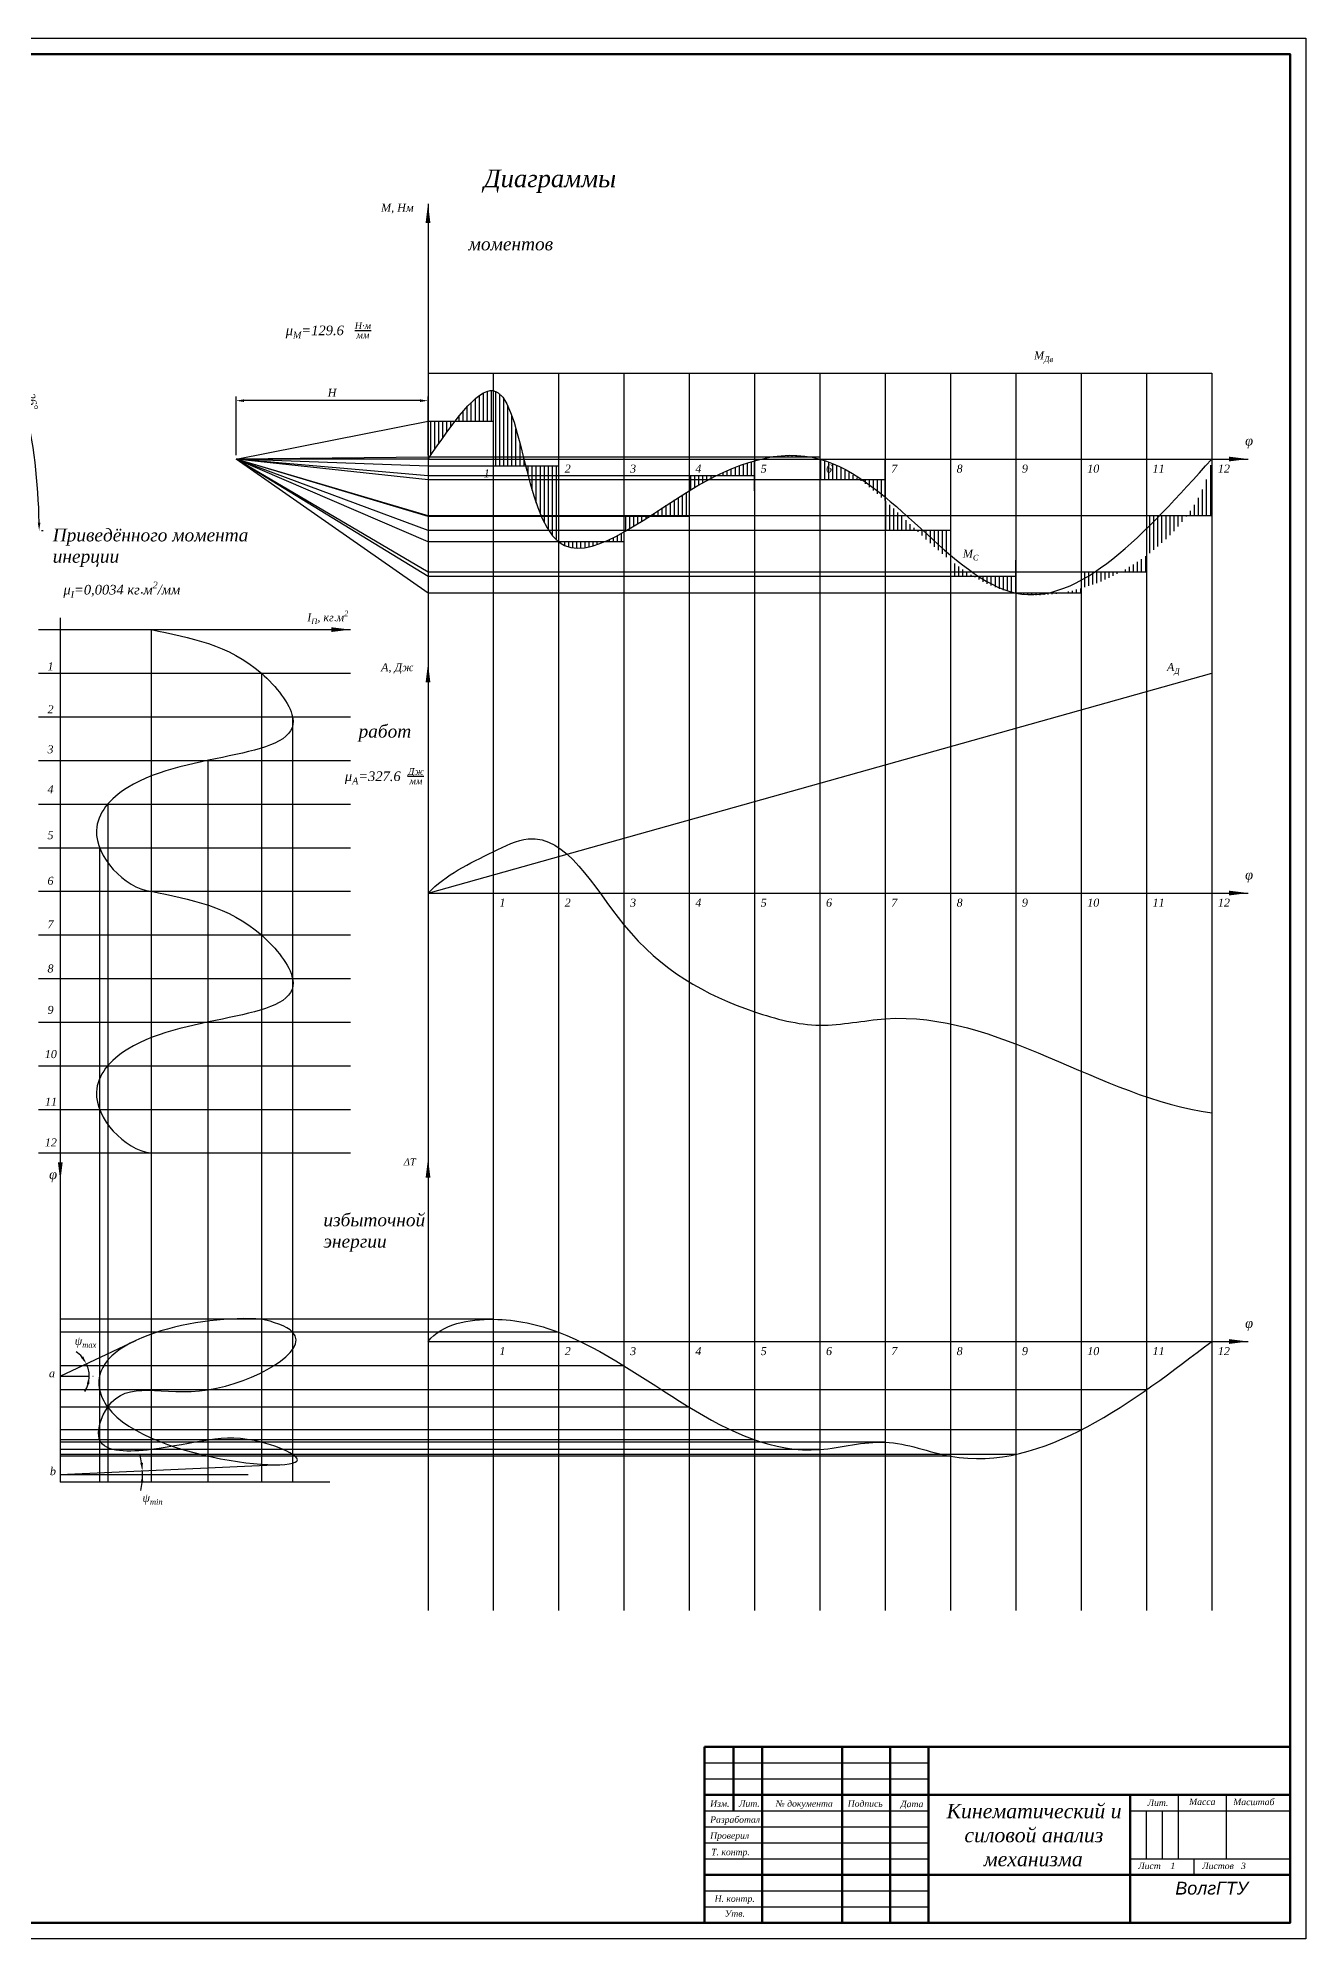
# Model space of a CAD drawing. Header units: millimetres. Extents: x 1774 to 2615, y -51 to 543.
# Drawn here: x 2219 to 2615, y -51 to 543 of the extents above; entities that cross this region are included whole.
import ezdxf

# ---------------------------------------------------------------- set-up
doc = ezdxf.new("R2010")
doc.units = ezdxf.units.MM
doc.layers.add('Рамка', color=7, linetype='Continuous')
doc.styles.get("Standard").update_dxf_attribs({"font": 'TIMESI.TTF'})
doc.styles.add('Таймз', font='TIMESI.TTF')
doc.dimstyles.new('ISO-25', dxfattribs={"dimtxt": 2.5, "dimasz": 2.5, "dimexe": 1.25, "dimexo": 0.625, "dimtad": 1, "dimlfac": 0.142857, "dimtxsty": 'Standard', "dimcen": 2.5, "dimadec": 0, "dimazin": 0, "dimtfac": 1, "dimtmove": 0, "dimatfit": 3, "dimfxl": 0, "dimarcsym": 0})
pattern_1 = [(90, (1504.7203, 98.3831), (-1.27, 2e-16), [])]

# ---------------------------------------------------------------- blocks, each defined once
blk = doc.blocks.new('*D12')
at = {"color": 0, "lineweight": -2}
blk.add_line((2219.98, 389.17), (2220.51, 389.17), dxfattribs=at)
blk.add_arc((2042.5, 389.17), 176.76, 0.81037, 25.21537, dxfattribs=at)
at = {"color": 0}
for points in [[(2202.04, 464.29), (2202.79, 464.65), (2201.34, 466.73)], [(2219.66, 391.67), (2218.83, 391.67), (2219.26, 389.17)]]:
    blk.add_solid(points, dxfattribs=at)
at = {"layer": 'Defpoints', "color": 0}
for p in [(2202.47, 467.28), (2217.24, 415.83), (1872.01, 389.17), (2218.78, 389.17), (1830.76, 285.78)]:
    blk.add_point(p, dxfattribs=at)
at = {"color": 0, "insert": (2217.13, 429.53), "char_height": 2.5, "attachment_point": 5, "rotation": 283.01287}
blk.add_mtext('26°', dxfattribs=at)
blk = doc.blocks.new('*D13')
at = {"color": 0, "lineweight": -2}
for p, q in [((2280.82, 412.75), (2280.82, 431.04)), ((2338.32, 429.79), (2283.32, 429.79)), ((2340.82, 412.75), (2340.82, 431.04))]:
    blk.add_line(p, q, dxfattribs=at)
at = {"color": 0}
for points in [[(2283.32, 430.21), (2283.32, 429.37), (2280.82, 429.79)], [(2338.32, 430.21), (2338.32, 429.37), (2340.82, 429.79)]]:
    blk.add_solid(points, dxfattribs=at)
at = {"layer": 'Defpoints', "color": 0}
for p in [(2280.82, 429.79), (2280.82, 411.55), (2340.82, 411.55)]:
    blk.add_point(p, dxfattribs=at)
at = {"color": 0, "insert": (2310.82, 432.24), "char_height": 2.5, "attachment_point": 5}
blk.add_mtext('H', dxfattribs=at)

msp = doc.modelspace()

# ---------------------------------------------------------------- hatches: boundary and pattern name
h = msp.add_hatch()
h.set_pattern_fill('ANSI31', color=256, scale=0.4, angle=45, style=0)
h.set_pattern_definition(pattern_1)
edge = h.paths.add_edge_path()
edge.add_spline(control_points=[(2340.817, 411.546), (2343.687, 415.691), (2346.557, 419.836), (2349.291, 423.36)], knot_values=[0, 0, 0, 0, 11.0496808, 11.0496808, 11.0496808, 11.0496808], degree=3, periodic=0)
edge.add_line((2349.291, 423.36), (2340.817, 423.36))
edge.add_line((2340.817, 423.36), (2340.817, 411.546))
edge = h.paths.add_edge_path()
edge.add_spline(control_points=[(2361.234, 432.922), (2358.065, 433.423), (2353.87, 429.263), (2349.291, 423.36)], knot_values=[11.0496808, 11.0496808, 11.0496808, 11.0496808, 29.5598515, 29.5598515, 29.5598515, 29.5598515], degree=3, periodic=0)
edge.add_line((2349.291, 423.36), (2361.234, 423.36))
edge.add_line((2361.234, 423.36), (2361.234, 432.922))
h = msp.add_hatch()
h.set_pattern_fill('ANSI31', color=256, scale=0.4, angle=45, style=0)
h.set_pattern_definition(pattern_1)
edge = h.paths.add_edge_path()
edge.add_spline(control_points=[(2370.818, 411.546), (2368.12, 422.282), (2365.693, 432.217), (2361.234, 432.922)], knot_values=[29.5598515, 29.5598515, 29.5598515, 29.5598515, 55.6058358, 55.6058358, 55.6058358, 55.6058358], degree=3, periodic=0)
edge.add_line((2361.234, 432.922), (2361.234, 411.546))
edge.add_line((2361.234, 411.546), (2370.818, 411.546))
h = msp.add_hatch()
h.set_pattern_fill('ANSI31', color=256, scale=0.4, angle=45, style=0)
h.set_pattern_definition(pattern_1)
edge = h.paths.add_edge_path()
edge.add_spline(control_points=[(2371.389, 409.286), (2371.197, 410.041), (2371.007, 410.796), (2370.818, 411.546)], knot_values=[55.6058358, 55.6058358, 55.6058358, 55.6058358, 57.4264351, 57.4264351, 57.4264351, 57.4264351], degree=3, periodic=0)
edge.add_line((2370.818, 411.546), (2361.234, 411.546))
edge.add_line((2361.234, 411.546), (2361.234, 409.286))
edge.add_line((2361.234, 409.286), (2371.389, 409.286))
h = msp.add_hatch()
h.set_pattern_fill('ANSI31', color=256, scale=0.4, angle=45, style=0)
h.set_pattern_definition(pattern_1)
edge = h.paths.add_edge_path()
edge.add_spline(control_points=[(2442.901, 410.939), (2439.034, 409.84), (2435.063, 408.263), (2431.013, 406.289)], knot_values=[133.0872643, 133.0872643, 133.0872643, 133.0872643, 144.8899032, 144.8899032, 144.8899032, 144.8899032], degree=3, periodic=0)
edge.add_line((2431.013, 406.289), (2442.901, 406.289))
edge.add_line((2442.901, 406.289), (2442.901, 410.939))
h = msp.add_hatch()
h.set_pattern_fill('ANSI31', color=256, scale=0.4, angle=45, style=0)
h.set_pattern_definition(pattern_1)
edge = h.paths.add_edge_path()
edge.add_spline(control_points=[(2461.056, 412.1), (2456.873, 412.949), (2452.48, 412.901), (2447.921, 412.1)], knot_values=[150.0608476, 150.0608476, 150.0608476, 150.0608476, 164.3285126, 164.3285126, 164.3285126, 164.3285126], degree=3, periodic=0)
edge.add_line((2447.921, 412.1), (2461.056, 412.1))
h = msp.add_hatch()
h.set_pattern_fill('ANSI31', color=256, scale=0.4, angle=45, style=0)
h.set_pattern_definition(pattern_1)
edge = h.paths.add_edge_path()
edge.add_spline(control_points=[(2475.851, 405.048), (2471.835, 407.971), (2467.7, 410.285), (2463.317, 411.546)], knot_values=[166.9233062, 166.9233062, 166.9233062, 166.9233062, 182.1523312, 182.1523312, 182.1523312, 182.1523312], degree=3, periodic=0)
edge.add_line((2463.317, 411.546), (2463.317, 405.048))
edge.add_line((2463.317, 405.048), (2475.851, 405.048))
edge = h.paths.add_edge_path()
edge.add_line((2483.734, 405.048), (2475.851, 405.048))
edge.add_spline(control_points=[(2475.851, 405.048), (2478.518, 403.107), (2481.134, 400.898), (2483.734, 398.551)], knot_values=[182.1523312, 182.1523312, 182.1523312, 182.1523312, 192.2694358, 192.2694358, 192.2694358, 192.2694358], degree=3, periodic=0)
edge.add_line((2483.734, 398.551), (2483.734, 405.048))
h.paths.add_polyline_path([(2464.602, 410.43), (2467.559, 410.43), (2467.559, 406.636), (2464.602, 406.636)], flags=24)
h = msp.add_hatch()
h.set_pattern_fill('ANSI31', color=256, scale=0.4, angle=45, style=0)
h.set_pattern_definition(pattern_1)
edge = h.paths.add_edge_path()
edge.add_spline(control_points=[(2565.401, 381.373), (2570.27, 384.973), (2574.607, 389.193), (2578.039, 393.803)], knot_values=[280.7399257, 280.7399257, 280.7399257, 280.7399257, 296.5220286, 296.5220286, 296.5220286, 296.5220286], degree=3, periodic=0)
edge.add_line((2578.039, 393.803), (2565.401, 393.803))
edge.add_line((2565.401, 393.803), (2565.401, 381.373))
edge = h.paths.add_edge_path()
edge.add_spline(control_points=[(2585.817, 411.546), (2584.931, 405.34), (2582.127, 399.295), (2578.039, 393.803)], knot_values=[296.5220286, 296.5220286, 296.5220286, 296.5220286, 315.3278927, 315.3278927, 315.3278927, 315.3278927], degree=3, periodic=0)
edge.add_line((2578.039, 393.803), (2585.817, 393.803))
edge.add_line((2585.817, 393.803), (2585.817, 411.546))
h = msp.add_hatch()
h.set_pattern_fill('ANSI31', color=256, scale=0.4, angle=45, style=0)
h.set_pattern_definition(pattern_1)
edge = h.paths.add_edge_path()
edge.add_line((2381.651, 393.644), (2376.261, 393.644))
edge.add_spline(control_points=[(2376.261, 393.644), (2377.759, 390.166), (2379.508, 387.328), (2381.651, 385.65)], knot_values=[70.7705075, 70.7705075, 70.7705075, 70.7705075, 81.05306, 81.05306, 81.05306, 81.05306], degree=3, periodic=0)
edge.add_line((2381.651, 385.65), (2381.651, 393.644))
edge = h.paths.add_edge_path()
edge.add_line((2381.651, 405.048), (2372.495, 405.048))
edge.add_spline(control_points=[(2372.495, 405.048), (2373.584, 401.025), (2374.776, 397.128), (2376.193, 393.803)], knot_values=[60.83743, 60.83743, 60.83743, 60.83743, 70.6147418, 70.6147418, 70.6147418, 70.6147418], degree=3, periodic=0)
edge.add_line((2376.193, 393.803), (2381.651, 393.803))
edge.add_line((2381.651, 393.803), (2381.651, 405.048))
edge = h.paths.add_edge_path()
edge.add_line((2381.651, 406.289), (2372.164, 406.289))
edge.add_spline(control_points=[(2372.164, 406.289), (2372.273, 405.874), (2372.384, 405.461), (2372.495, 405.048)], knot_values=[59.8353711, 59.8353711, 59.8353711, 59.8353711, 60.83743, 60.83743, 60.83743, 60.83743], degree=3, periodic=0)
edge.add_line((2372.495, 405.048), (2381.651, 405.048))
edge.add_line((2381.651, 405.048), (2381.651, 406.289))
edge = h.paths.add_edge_path()
edge.add_line((2381.651, 409.286), (2371.389, 409.286))
edge.add_spline(control_points=[(2371.389, 409.286), (2371.643, 408.286), (2371.901, 407.285), (2372.164, 406.289)], knot_values=[57.4264351, 57.4264351, 57.4264351, 57.4264351, 59.8353711, 59.8353711, 59.8353711, 59.8353711], degree=3, periodic=0)
edge.add_line((2372.164, 406.289), (2381.651, 406.289))
edge.add_line((2381.651, 406.289), (2381.651, 409.286))
h = msp.add_hatch()
h.set_pattern_fill('ANSI31', color=256, scale=0.4, angle=45, style=0)
h.set_pattern_definition(pattern_1)
edge = h.paths.add_edge_path()
edge.add_spline(control_points=[(2428.557, 405.048), (2429.379, 405.477), (2430.198, 405.891), (2431.013, 406.289)], knot_values=[130.710067, 130.710067, 130.710067, 130.710067, 133.0872643, 133.0872643, 133.0872643, 133.0872643], degree=3, periodic=0)
edge.add_line((2431.013, 406.289), (2422.484, 406.289))
edge.add_line((2422.484, 406.289), (2422.484, 405.048))
edge.add_line((2422.484, 405.048), (2428.557, 405.048))
h = msp.add_hatch()
h.set_pattern_fill('ANSI31', color=256, scale=0.4, angle=45, style=0)
h.set_pattern_definition(pattern_1)
edge = h.paths.add_edge_path()
edge.add_spline(control_points=[(2422.484, 401.639), (2424.524, 402.861), (2426.55, 404.001), (2428.557, 405.048)], knot_values=[124.9052995, 124.9052995, 124.9052995, 124.9052995, 130.710067, 130.710067, 130.710067, 130.710067], degree=3, periodic=0)
edge.add_line((2428.557, 405.048), (2422.484, 405.048))
edge.add_line((2422.484, 405.048), (2422.484, 401.639))
h = msp.add_hatch()
h.set_pattern_fill('ANSI31', color=256, scale=0.4, angle=45, style=0)
h.set_pattern_definition(pattern_1)
edge = h.paths.add_edge_path()
edge.add_spline(control_points=[(2402.857, 389.239), (2405.174, 390.583), (2407.554, 392.086), (2409.967, 393.644)], knot_values=[106.150533, 106.150533, 106.150533, 106.150533, 113.0657498, 113.0657498, 113.0657498, 113.0657498], degree=3, periodic=0)
edge.add_line((2409.967, 393.644), (2402.067, 393.644))
edge.add_line((2402.067, 393.644), (2402.067, 389.239))
edge.add_line((2402.067, 389.239), (2402.857, 389.239))
edge = h.paths.add_edge_path()
edge.add_spline(control_points=[(2422.484, 401.639), (2422.023, 401.363), (2421.562, 401.083), (2421.099, 400.799)], knot_values=[123.5944839, 123.5944839, 123.5944839, 123.5944839, 124.9052995, 124.9052995, 124.9052995, 124.9052995], degree=3, periodic=0)
edge.add_spline(control_points=[(2421.099, 400.799), (2417.47, 398.572), (2413.806, 396.128), (2410.212, 393.803)], knot_values=[113.2998763, 113.2998763, 113.2998763, 113.2998763, 123.5944839, 123.5944839, 123.5944839, 123.5944839], degree=3, periodic=0)
edge.add_line((2410.212, 393.803), (2422.484, 393.803))
edge.add_line((2422.484, 393.803), (2422.484, 401.639))
edge = h.paths.add_edge_path()
edge.add_line((2422.484, 393.803), (2410.212, 393.803))
edge.add_spline(control_points=[(2410.212, 393.803), (2410.195, 393.792), (2410.177, 393.781), (2410.16, 393.769)], knot_values=[113.2508579, 113.2508579, 113.2508579, 113.2508579, 113.2998763, 113.2998763, 113.2998763, 113.2998763], degree=3, periodic=0)
edge.add_spline(control_points=[(2410.16, 393.769), (2410.096, 393.728), (2410.031, 393.686), (2409.967, 393.644)], knot_values=[113.0657498, 113.0657498, 113.0657498, 113.0657498, 113.2508579, 113.2508579, 113.2508579, 113.2508579], degree=3, periodic=0)
edge.add_line((2409.967, 393.644), (2422.484, 393.644))
edge.add_line((2422.484, 393.644), (2422.484, 393.803))
h = msp.add_hatch()
h.set_pattern_fill('ANSI31', color=256, scale=0.4, angle=45, style=0)
h.set_pattern_definition(pattern_1)
edge = h.paths.add_edge_path()
edge.add_spline(control_points=[(2488.83, 393.803), (2487.131, 395.42), (2485.436, 397.015), (2483.734, 398.551)], knot_values=[192.2694358, 192.2694358, 192.2694358, 192.2694358, 198.8910387, 198.8910387, 198.8910387, 198.8910387], degree=3, periodic=0)
edge.add_line((2483.734, 398.551), (2483.734, 393.803))
edge.add_line((2483.734, 393.803), (2488.83, 393.803))
h = msp.add_hatch()
h.set_pattern_fill('ANSI31', color=256, scale=0.4, angle=45, style=0)
h.set_pattern_definition(pattern_1)
edge = h.paths.add_edge_path()
edge.add_spline(control_points=[(2493.616, 389.239), (2492.011, 390.759), (2490.419, 392.291), (2488.83, 393.803)], knot_values=[198.8910387, 198.8910387, 198.8910387, 198.8910387, 205.0819034, 205.0819034, 205.0819034, 205.0819034], degree=3, periodic=0)
edge.add_line((2488.83, 393.803), (2483.734, 393.803))
edge.add_line((2483.734, 393.803), (2483.734, 389.239))
edge.add_line((2483.734, 389.239), (2493.616, 389.239))
h = msp.add_hatch()
h.set_pattern_fill('ANSI31', color=256, scale=0.4, angle=45, style=0)
h.set_pattern_definition(pattern_1)
edge = h.paths.add_edge_path()
edge.add_spline(control_points=[(2381.651, 385.65), (2385.371, 382.734), (2390.278, 383.314), (2395.828, 385.65)], knot_values=[81.05306, 81.05306, 81.05306, 81.05306, 98.9126152, 98.9126152, 98.9126152, 98.9126152], degree=3, periodic=0)
edge.add_line((2395.828, 385.65), (2381.651, 385.65))
edge = h.paths.add_edge_path()
edge.add_spline(control_points=[(2402.067, 388.785), (2399.92, 387.566), (2397.832, 386.493), (2395.828, 385.65)], knot_values=[98.9126152, 98.9126152, 98.9126152, 98.9126152, 105.3622836, 105.3622836, 105.3622836, 105.3622836], degree=3, periodic=0)
edge.add_line((2395.828, 385.65), (2402.067, 385.65))
edge.add_line((2402.067, 385.65), (2402.067, 388.785))
h = msp.add_hatch()
h.set_pattern_fill('ANSI31', color=256, scale=0.4, angle=45, style=0)
h.set_pattern_definition(pattern_1)
edge = h.paths.add_edge_path()
edge.add_line((2504.151, 389.239), (2493.616, 389.239))
edge.add_spline(control_points=[(2493.616, 389.239), (2497.044, 385.989), (2500.528, 382.788), (2504.151, 379.927)], knot_values=[205.0819034, 205.0819034, 205.0819034, 205.0819034, 218.3103337, 218.3103337, 218.3103337, 218.3103337], degree=3, periodic=0)
edge.add_line((2504.151, 379.927), (2504.151, 389.239))
h = msp.add_hatch()
h.set_pattern_fill('ANSI31', color=256, scale=0.4, angle=45, style=0)
h.set_pattern_definition(pattern_1)
edge = h.paths.add_edge_path()
edge.add_line((2557.339, 376.247), (2544.984, 376.247))
edge.add_line((2544.984, 376.247), (2544.984, 371.12))
edge.add_spline(control_points=[(2544.984, 371.12), (2549.186, 372.35), (2553.356, 374.091), (2557.339, 376.247)], knot_values=[260.6482917, 260.6482917, 260.6482917, 260.6482917, 272.4481056, 272.4481056, 272.4481056, 272.4481056], degree=3, periodic=0)
edge = h.paths.add_edge_path()
edge.add_spline(control_points=[(2565.401, 381.373), (2562.842, 379.482), (2560.137, 377.762), (2557.339, 376.247)], knot_values=[272.4481056, 272.4481056, 272.4481056, 272.4481056, 280.7399257, 280.7399257, 280.7399257, 280.7399257], degree=3, periodic=0)
edge.add_line((2557.339, 376.247), (2565.401, 376.247))
edge.add_line((2565.401, 376.247), (2565.401, 381.373))
h = msp.add_hatch()
h.set_pattern_fill('ANSI31', color=256, scale=0.4, angle=45, style=0)
h.set_pattern_definition(pattern_1)
edge = h.paths.add_edge_path()
edge.add_line((2524.567, 374.793), (2511.525, 374.793))
edge.add_spline(control_points=[(2511.525, 374.793), (2515.618, 372.36), (2519.932, 370.531), (2524.567, 369.66)], knot_values=[227.0355818, 227.0355818, 227.0355818, 227.0355818, 241.1255995, 241.1255995, 241.1255995, 241.1255995], degree=3, periodic=0)
edge.add_line((2524.567, 369.66), (2524.567, 374.793))
edge = h.paths.add_edge_path()
edge.add_spline(control_points=[(2511.525, 374.793), (2510.746, 375.257), (2509.974, 375.742), (2509.21, 376.247)], knot_values=[224.3530233, 224.3530233, 224.3530233, 224.3530233, 227.0355818, 227.0355818, 227.0355818, 227.0355818], degree=3, periodic=0)
edge.add_line((2509.21, 376.247), (2504.151, 376.247))
edge.add_line((2504.151, 376.247), (2504.151, 374.793))
edge.add_line((2504.151, 374.793), (2511.525, 374.793))
edge = h.paths.add_edge_path()
edge.add_spline(control_points=[(2509.21, 376.247), (2507.489, 377.384), (2505.805, 378.62), (2504.151, 379.927)], knot_values=[218.3103337, 218.3103337, 218.3103337, 218.3103337, 224.3530233, 224.3530233, 224.3530233, 224.3530233], degree=3, periodic=0)
edge.add_line((2504.151, 379.927), (2504.151, 376.247))
edge.add_line((2504.151, 376.247), (2509.21, 376.247))
h = msp.add_hatch()
h.set_pattern_fill('ANSI31', color=256, scale=0.4, angle=45, style=0)
h.set_pattern_definition(pattern_1)
edge = h.paths.add_edge_path()
edge.add_spline(control_points=[(2524.567, 369.66), (2529.026, 368.823), (2533.783, 368.872), (2538.601, 369.66)], knot_values=[241.1255995, 241.1255995, 241.1255995, 241.1255995, 254.6783318, 254.6783318, 254.6783318, 254.6783318], degree=3, periodic=0)
edge.add_line((2538.601, 369.66), (2524.567, 369.66))
edge = h.paths.add_edge_path()
edge.add_spline(control_points=[(2544.984, 371.12), (2544.68, 371.032), (2544.376, 370.945), (2544.072, 370.862)], knot_values=[259.7947672, 259.7947672, 259.7947672, 259.7947672, 260.6482917, 260.6482917, 260.6482917, 260.6482917], degree=3, periodic=0)
edge.add_spline(control_points=[(2544.072, 370.862), (2542.749, 370.499), (2541.425, 370.187), (2540.103, 369.93)], knot_values=[256.0853675, 256.0853675, 256.0853675, 256.0853675, 259.7947672, 259.7947672, 259.7947672, 259.7947672], degree=3, periodic=0)
edge.add_spline(control_points=[(2540.103, 369.93), (2539.602, 369.832), (2539.101, 369.742), (2538.601, 369.66)], knot_values=[254.6783318, 254.6783318, 254.6783318, 254.6783318, 256.0853675, 256.0853675, 256.0853675, 256.0853675], degree=3, periodic=0)
edge.add_line((2538.601, 369.66), (2544.984, 369.66))
edge.add_line((2544.984, 369.66), (2544.984, 371.12))

# ---------------------------------------------------------------- linework, layer by layer
for p, q in [((2340.817, 491.326), (2340.817, 51.759)), ((2340.817, 438.41), (2585.817, 438.41)), ((2361.234, 438.41), (2361.234, 51.759)), ((2381.651, 438.41), (2381.651, 51.759)), ((2402.067, 438.41), (2402.067, 51.759)), ((2422.484, 438.41), (2422.484, 51.759)), ((2442.901, 438.41), (2442.901, 51.759)), ((2463.317, 438.41), (2463.317, 51.759)), ((2483.734, 438.41), (2483.734, 51.759)), ((2504.151, 438.41), (2504.151, 51.759)), ((2524.567, 438.41), (2524.567, 51.759)), ((2544.984, 438.41), (2544.984, 51.759)), ((2565.401, 438.41), (2565.401, 51.759)), ((2585.817, 438.41), (2585.817, 51.759)), ((2280.817, 411.546), (2340.817, 423.36)), ((2340.817, 423.36), (2361.234, 423.36)), ((2340.817, 412.1), (2280.817, 411.546)), ((2340.817, 411.546), (2280.817, 411.546)), ((2340.817, 409.286), (2280.817, 411.546)), ((2340.817, 385.65), (2280.817, 411.546)), ((2340.817, 393.644), (2280.817, 411.546)), ((2340.817, 406.289), (2280.817, 411.546)), ((2340.817, 405.048), (2280.817, 411.546)), ((2340.817, 389.239), (2280.817, 411.546)), ((2340.817, 374.793), (2280.817, 411.546)), ((2340.817, 369.66), (2280.817, 411.546)), ((2340.817, 376.247), (2280.817, 411.546)), ((2340.817, 393.803), (2280.817, 411.546)), ((2463.317, 412.1), (2340.817, 412.1)), ((2340.817, 411.546), (2597.18, 411.546)), ((2442.901, 401.639), (2442.901, 410.939)), ((2483.734, 398.551), (2483.734, 411.546)), ((2585.817, 411.546), (2585.817, 381.373)), ((2381.651, 409.286), (2340.817, 409.286)), ((2442.901, 406.289), (2340.817, 406.289)), ((2483.734, 405.048), (2340.817, 405.048)), ((2422.484, 401.639), (2422.484, 385.65)), ((2504.151, 398.551), (2504.151, 379.927)), ((2585.817, 393.803), (2340.817, 393.803)), ((2422.484, 393.644), (2340.817, 393.644)), ((2504.151, 389.239), (2340.817, 389.239)), ((2402.067, 388.785), (2402.067, 385.65)), ((2402.067, 385.65), (2340.817, 385.65)), ((2565.401, 381.373), (2565.401, 371.12)), ((2565.401, 376.247), (2340.817, 376.247)), ((2524.567, 374.793), (2340.817, 374.793)), ((2524.567, 369.66), (2524.567, 379.927)), ((2544.984, 369.66), (2340.817, 369.66)), ((2402.067, 372.633), (2402.067, 359.973)), ((2544.984, 371.12), (2544.984, 369.66)), ((2219.02, 358.247), (2316.544, 358.247)), ((2225.87, 361.925), (2225.87, 91.884)), ((2254.259, 358.247), (2254.259, 91.884)), ((2422.484, 359.973), (2422.484, 352.968)), ((2442.901, 359.782), (2442.901, 352.968)), ((2219.02, 344.619), (2316.544, 344.619)), ((2288.731, 344.619), (2288.731, 91.884)), ((2340.817, 275.93), (2585.817, 344.645)), ((2219.02, 330.99), (2316.544, 330.99)), ((2298.493, 330.99), (2298.493, 91.884)), ((2219.02, 317.362), (2316.544, 317.362)), ((2271.989, 317.362), (2271.989, 91.884)), ((2219.02, 303.734), (2316.544, 303.734)), ((2240.696, 303.734), (2240.696, 91.884)), ((2219.02, 290.106), (2316.544, 290.106)), ((2238.167, 290.106), (2238.167, 91.884)), ((2219.02, 276.478), (2316.544, 276.478)), ((2340.817, 275.93), (2597.18, 275.93)), ((2219.02, 262.849), (2316.544, 262.849)), ((2219.02, 249.221), (2316.544, 249.221)), ((2219.02, 235.593), (2316.544, 235.593)), ((2219.02, 221.965), (2316.544, 221.965)), ((2219.02, 208.336), (2316.544, 208.336)), ((2219.02, 194.708), (2316.544, 194.708)), ((2361.234, 142.744), (2225.87, 142.744)), ((2381.651, 138.725), (2225.87, 138.725)), ((2225.87, 125.001), (2249.475, 136.142)), ((2340.817, 135.793), (2597.18, 135.793)), ((2402.067, 128.223), (2225.87, 128.223)), ((2225.87, 125.001), (2234.848, 125.001)), ((2236.048, 125.001), (2236.157, 125.001)), ((2565.401, 120.699), (2225.87, 120.699)), ((2422.484, 115.298), (2225.87, 115.298)), ((2544.984, 108.167), (2225.87, 108.167)), ((2442.901, 105.1), (2225.87, 105.1)), ((2483.734, 104.347), (2225.87, 104.347)), ((2463.317, 102.042), (2225.87, 102.042)), ((2524.567, 100.535), (2225.87, 100.535)), ((2504.151, 99.974), (2225.87, 99.974)), ((2225.87, 94.227), (2295.017, 97.322)), ((2225.87, 94.227), (2284.562, 94.227)), ((2310.143, 91.884), (2225.87, 91.884))]:
    msp.add_line(p, q)
for points in [[(2340.817, 491.326, 0, 1.5, 0), (2340.817, 485.33, 1.5, 1.5, 0)], [(2597.18, 411.546, 0, 1.5, 0), (2591.184, 411.546, 1.5, 1.5, 0)], [(2316.544, 358.247, 0, 1.5, 0), (2310.548, 358.247, 1.5, 1.5, 0)], [(2340.817, 347.719, 0, 1.5, 0), (2340.817, 341.723, 1.5, 1.5, 0)], [(2597.18, 275.93, 0, 1.5, 0), (2591.184, 275.93, 1.5, 1.5, 0)], [(2225.87, 185.817, 0, 1.5, 0), (2225.87, 191.813, 1.5, 1.5, 0)], [(2340.817, 192.989, 0, 1.5, 0), (2340.817, 186.993, 1.5, 1.5, 0)], [(2597.18, 135.793, 0, 1.5, 0), (2591.184, 135.793, 1.5, 1.5, 0)]]:
    msp.add_lwpolyline(points, format="xyseb")
for centre, radius, start, end in [((2225.87, 125.001), 9.037, 41.167619, 57.068843), ((2225.87, 125.001), 9.037, 327.880587, 360), ((2225.87, 125.001), 9.037, 360, 25.266395), ((2225.87, 125.001), 9.037, 328.197552, 344.098776), ((2225.87, 94.227), 25.681, 8.142262, 13.722199), ((2225.87, 94.227), 25.681, 0, 2.562325), ((2225.87, 94.227), 25.681, 348.82684, 0), ((2225.87, 94.227), 25.681, 348.840126, 354.420063)]:
    msp.add_arc(centre, radius, start, end)
at = {"end_tangent": (0.1414102, 0.9899511)}
msp.add_spline([(2340.817, 411.546), (2361.234, 432.922), (2381.651, 385.65), (2422.484, 401.639), (2463.317, 411.546), (2524.567, 369.66), (2585.817, 411.546)], degree=3, dxfattribs=at)
for points, start_tangent, end_tangent in [([(2254.259, 358.247), (2288.731, 344.619), (2298.493, 330.99), (2246.936, 308.921), (2237.173, 295.503), (2254.259, 276.478)], (0.9787842, -0.2048938), (0.9922222, -0.1244793)), ([(2340.817, 275.93), (2361.234, 288.854), (2372.117, 292.859), (2402.067, 266.022), (2442.901, 238.833), (2463.317, 234.659), (2483.734, 236.64), (2585.817, 207.215)], (0.6981946, 0.715908), (0.9908443, -0.1350092)), ([(2254.259, 276.478), (2288.731, 262.849), (2298.493, 249.221), (2246.936, 227.151), (2237.173, 213.734), (2254.259, 194.708)], (0.9787842, -0.2048938), (0.9922222, -0.1244793)), ([(2288.731, 142.744), (2298.493, 138.725), (2271.989, 120.699), (2240.696, 115.298), (2238.167, 105.1), (2254.259, 102.042), (2288.731, 104.347), (2298.493, 100.535), (2240.696, 115.298), (2238.167, 120.699), (2288.731, 142.744)], (0.9821743, -0.1879724), (0.9966071, -0.0823057)), ([(2340.817, 135.793), (2361.234, 142.744), (2381.651, 138.725), (2463.317, 102.042), (2483.734, 104.347), (2504.151, 99.974), (2585.817, 135.793)], (0.6234825, 0.7818373), (0.798468, 0.6020373))]:
    msp.add_spline(points, degree=3, dxfattribs=dict(start_tangent=start_tangent, end_tangent=end_tangent))
for points in [[(2233.022, 131.178), (2232.325, 130.721), (2234.043, 128.858)], [(2234.149, 122.582), (2234.974, 122.467), (2234.907, 125.001)], [(2251.707, 97.903), (2250.877, 97.826), (2251.525, 95.375)], [(2251.013, 91.75), (2251.845, 91.71), (2251.551, 94.227)]]:
    msp.add_solid(points)
at = {"layer": 'Рамка', "lineweight": 90}
for p, q in [((2427.276, -45.895), (2427.276, 9.105)), ((2427.276, 9.105), (2610.276, 9.105)), ((2436.276, 9.105), (2436.276, -10.895)), ((2445.276, 9.105), (2445.276, -45.895)), ((2470.276, 9.105), (2470.276, -45.895)), ((2485.276, -45.895), (2485.276, 9.105)), ((2497.276, -45.895), (2497.276, 9.105)), ((2427.276, -5.895), (2610.276, -5.895)), ((2560.276, -45.895), (2560.276, -5.895)), ((2427.276, -30.895), (2610.276, -30.895))]:
    msp.add_line(p, q, dxfattribs=at)
at = {"layer": 'Рамка'}
for p, q in [((2427.276, 4.105), (2497.276, 4.105)), ((2427.276, -0.895), (2497.276, -0.895)), ((2575.276, -5.895), (2575.276, -25.895)), ((2590.276, -5.895), (2590.276, -25.895)), ((2427.276, -10.895), (2497.276, -10.895)), ((2560.276, -10.895), (2610.276, -10.895)), ((2565.276, -10.895), (2565.276, -25.895)), ((2570.276, -10.895), (2570.276, -25.895)), ((2427.276, -15.895), (2497.276, -15.895)), ((2427.276, -20.895), (2497.276, -20.895)), ((2427.276, -25.895), (2497.276, -25.895)), ((2560.276, -25.895), (2610.276, -25.895)), ((2580.276, -30.895), (2580.276, -25.895)), ((2427.276, -35.895), (2497.276, -35.895)), ((2427.276, -40.895), (2497.276, -40.895))]:
    msp.add_line(p, q, dxfattribs=at)
msp.add_lwpolyline([(2615.276, -50.895), (1774.276, -50.895), (1774.276, 543.105), (2615.276, 543.105)], close=True, dxfattribs=at)
at = {"layer": 'Рамка', "lineweight": 120}
msp.add_lwpolyline([(1794.276, -45.895), (1794.276, 538.105), (2610.276, 538.105), (2610.276, -45.895)], close=True, dxfattribs=at)

# ---------------------------------------------------------------- texts
at = {"attachment_point": 1, "style": 'Таймз'}
for s, insert, char_height, width in [('Диаграммы', (2358.25, 501.987), 5.5, 103.33748), ('M, Hм', (2326.141, 491.326), 2.5, 34.34337), ('моментов', (2353.495, 480.758), 4, 85.58626), ('\\A1;μ{\\H0.7x;\\S^ M;}=129.6   {\\H0.7x;\\SН∙м/мм;}', (2296.331, 454.266), 3, 40.71196), ('\\A1;M{\\H0.7x;\\S^ Дв;}', (2530.265, 445.188), 2.5, 34.34337), ('φ', (2596.229, 418.774), 3, 15.85145), ('1', (2358.219, 408.328), 2.5, 12.64823), ('2', (2383.56, 409.805), 2.5, 12.64823), ('3', (2403.977, 409.805), 2.5, 12.64823), ('4', (2424.394, 409.805), 2.5, 12.64823), ('5', (2444.81, 409.805), 2.5, 12.64823), ('6', (2465.227, 409.805), 2.5, 12.64823), ('7', (2485.644, 409.805), 2.5, 12.64823), ('8', (2506.06, 409.805), 2.5, 12.64823), ('9', (2526.477, 409.805), 2.5, 12.64823), ('10', (2546.894, 409.805), 2.5, 12.64823), ('11', (2567.31, 409.805), 2.5, 12.64823), ('12', (2587.727, 409.805), 2.5, 12.64823), ('Приведённого момента\\Pинерции', (2223.506, 389.806), 4, 85.58626), ('\\A1;M{\\H0.7x;\\S^ C;}', (2508.011, 383.212), 2.5, 34.34337), ('\\A1;μ{\\H0.7x;\\S^ I;}=0,0034 кг{\\A0;∙}м{\\H0.7x;\\S2^ ;}/мм', (2226.844, 373.247), 3, 40.71196), ('\\A1;I{\\H0.7x;\\S^ П;}, кг{\\A0;\\H0.875x;∙}м{\\H0.7x;\\S2^ ;}', (2303.063, 364.169), 2.5, 34.34337), ('1', (2221.867, 347.987), 2.5, 12.64823), ('A, Дж', (2326.141, 347.719), 2.5, 34.34337), ('\\A1;A{\\H0.7x;\\S^ Д;}', (2571.8, 347.777), 2.5, 34.34337), ('2', (2221.867, 334.601), 2.5, 12.64823), ('работ', (2319.105, 328.487), 4, 85.58626), ('3', (2221.867, 322.101), 2.5, 12.64823), ('\\A1;μ{\\H0.7x;\\S^ A;}=327.6  {\\H0.7x;\\SДж/мм;}', (2314.821, 314.96), 3, 40.71196), ('4', (2221.867, 309.601), 2.5, 12.64823), ('5', (2221.867, 295.258), 2.5, 12.64823), ('6', (2221.867, 281.017), 2.5, 12.64823), ('φ', (2596.229, 283.158), 3, 15.85145), ('1', (2363.144, 274.189), 2.5, 12.64823), ('2', (2383.56, 274.189), 2.5, 12.64823), ('3', (2403.977, 274.189), 2.5, 12.64823), ('4', (2424.394, 274.189), 2.5, 12.64823), ('5', (2444.81, 274.189), 2.5, 12.64823), ('6', (2465.227, 274.189), 2.5, 12.64823), ('7', (2485.644, 274.189), 2.5, 12.64823), ('8', (2506.06, 274.189), 2.5, 12.64823), ('9', (2526.477, 274.189), 2.5, 12.64823), ('10', (2546.894, 274.189), 2.5, 12.64823), ('11', (2567.31, 274.189), 2.5, 12.64823), ('12', (2587.727, 274.189), 2.5, 12.64823), ('7', (2221.867, 267.39), 2.5, 12.64823), ('8', (2221.867, 253.61), 2.5, 12.64823), ('9', (2221.867, 240.672), 2.5, 12.64823), ('10', (2221.024, 226.857), 2.5, 12.64823), ('11', (2221.079, 211.985), 2.5, 12.64823), ('12', (2221.024, 199.241), 2.5, 12.64823), ('{\\H0.875x;ΔT}', (2333.21, 192.989), 2.5, 34.34337), ('φ', (2222.357, 189.53), 3, 15.85145), ('избыточной\\Pэнергии', (2308.125, 175.795), 4, 85.58626), ('\\A1;ψ{\\H0.7x;\\S^ max;}', (2230.377, 137.213), 2.5, 4.98617), ('φ', (2596.229, 143.021), 3, 15.85145), ('1', (2363.144, 134.052), 2.5, 12.64823), ('2', (2383.56, 134.052), 2.5, 12.64823), ('3', (2403.977, 134.052), 2.5, 12.64823), ('4', (2424.394, 134.052), 2.5, 12.64823), ('5', (2444.81, 134.052), 2.5, 12.64823), ('6', (2465.227, 134.052), 2.5, 12.64823), ('7', (2485.644, 134.052), 2.5, 12.64823), ('8', (2506.06, 134.052), 2.5, 12.64823), ('9', (2526.477, 134.052), 2.5, 12.64823), ('10', (2546.894, 134.052), 2.5, 12.64823), ('11', (2567.31, 134.052), 2.5, 12.64823), ('12', (2587.727, 134.052), 2.5, 12.64823), ('a', (2222.339, 127.125), 2.5, 8.4674), ('b', (2222.628, 96.532), 2.5, 8.4674), ('\\A1;ψ{\\H0.7x;\\S^ min;}', (2251.549, 88.154), 2.5, 4.98617)]:
    msp.add_mtext(s, dxfattribs=dict(at, insert=insert, char_height=char_height, width=width))
at = {"layer": 'Рамка', "attachment_point": 1}
for s, insert, char_height, width in [('Изм.', (2429.007, -7.587), 2, 9), ('Лит.', (2438.007, -7.587), 2, 9), ('№ документа', (2449.487, -7.587), 2, 25), ('Подпись', (2472.007, -7.587), 2, 15), ('Дата', (2488.528, -7.704), 2, 12), ('\\pi1.2697;Кинематический и \\P\\pi6.8452;силовой анализ \\P\\pi12.891;механизма', (2501.662, -8.672), 4.5, 55.81257), ('Лит.', (2565.731, -7.322), 2, 15), ('Масса', (2578.743, -7.011), 2, 15), ('Масштаб', (2592.537, -7.072), 2, 20), ('Проверил', (2429.007, -17.587), 2, 18), ('Разработал', (2429.007, -12.587), 2, 18), ('Т. контр.', (2429.348, -22.717), 2, 18), ('Лист    1', (2562.797, -27.05), 2, 20), ('Листов   3', (2582.797, -27.05), 2, 30), ('\\pi13.426;{\\fArial|b0|i1|c204|p34;ВолгГТУ}', (2561.009, -33.013), 4, 50), ('Н. контр.', (2430.4, -37.283), 2, 18), ('Утв.', (2433.597, -41.948), 2, 18)]:
    msp.add_mtext(s, dxfattribs=dict(at, insert=insert, char_height=char_height, width=width))

# ---------------------------------------------------------------- dimensions: what is measured, and where the dimension line sits
dim = msp.add_angular_dim_2l(base=(2217.24, 415.83), line1=((2202.474, 467.281), (1830.756, 285.775)), line2=((1872.005, 389.169), (2218.783, 389.169)), dimstyle='ISO-25', override={"dimexo": 1.2, "dimgap": 1.2})
dim.commit()
dim.dimension.update_dxf_attribs({"geometry": '*D12', "text_midpoint": (2217.131, 429.526)})
dim = msp.add_linear_dim(base=(2280.817, 429.791), p1=(2340.817, 411.546), p2=(2280.817, 411.546), text='H', dimstyle='ISO-25', override={"dimexo": 1.2, "dimgap": 1.2})
dim.commit()
dim.dimension.update_dxf_attribs({"geometry": '*D13', "text_midpoint": (2310.817, 432.241)})

doc.saveas('drawing.dxf')
